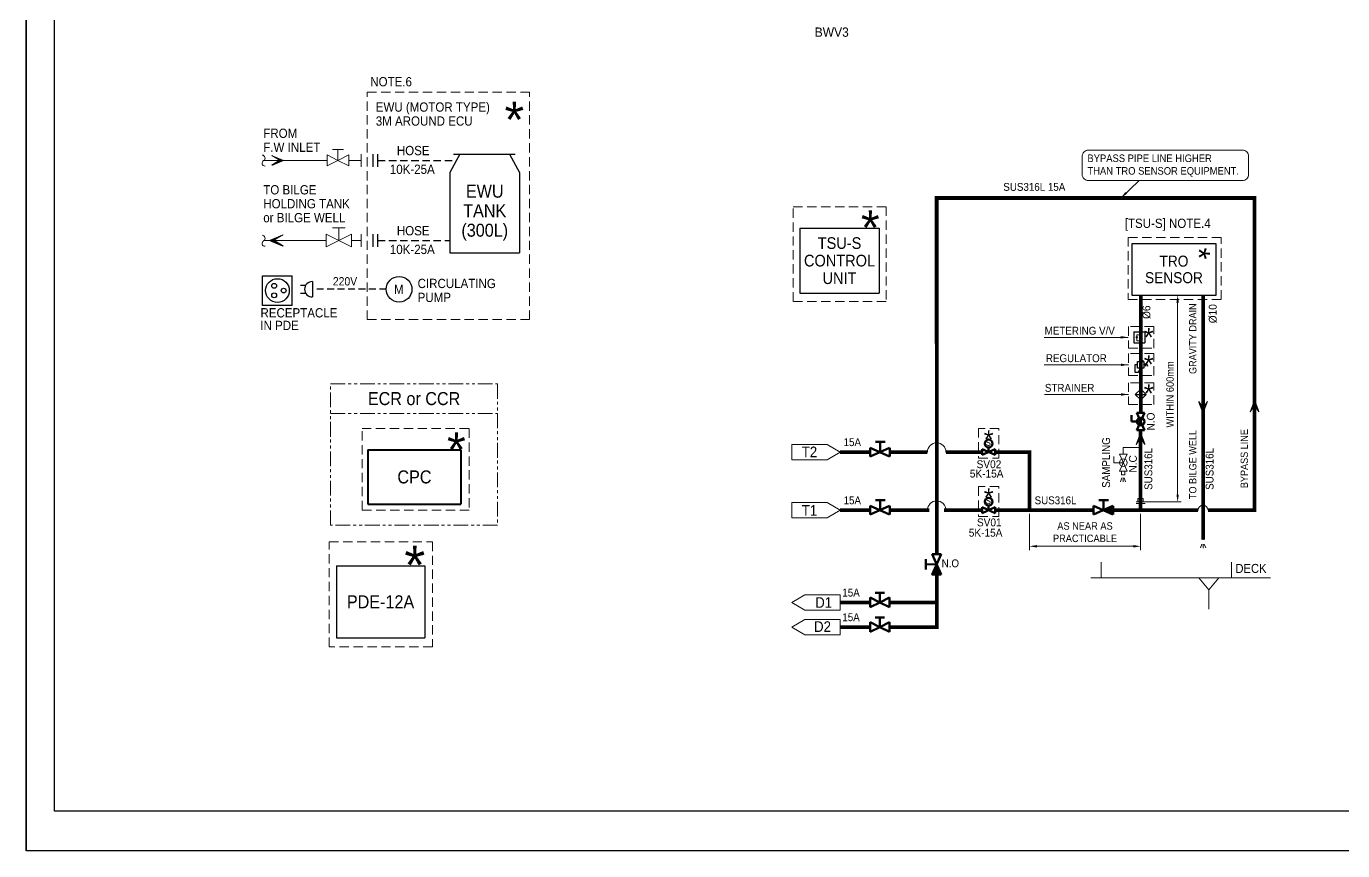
# Model space of a CAD drawing. Extents: x -553847 to 4496999, y 514150 to 878882.
# Drawn here: x 4364381 to 4399829, y 514150 to 536341 of the extents above; entities that cross this region are included whole.
import ezdxf

# ---------------------------------------------------------------- set-up
doc = ezdxf.new("R2010")
doc.units = 0
doc.header["$LTSCALE"] = 25
doc.header["$MEASUREMENT"] = 0
doc.header["$PDMODE"] = 3
doc.header["$PDSIZE"] = -7
for name, pattern in [('_DASH', [0.6, 0.4, -0.2]), ('ACAD_ISO03W100', [30, 12, -18]), ('DASHED', [0.75, 0.5, -0.25]), ('DASHED2', [0.375, 0.25, -0.125]), ('HIDDEN', [0.375, 0.25, -0.125]), ('PHANTOM2', [31.75, 15.875, -3.175, 3.175, -3.175, 3.175, -3.175])]:
    doc.linetypes.add(name, pattern=pattern)
doc.layers.get('0').update_dxf_attribs({"linetype": 'CONTINUOUS', "lineweight": 9})
doc.layers.get('DEFPOINTS').update_dxf_attribs({"linetype": 'CONTINUOUS'})
doc.layers.add('0.1 Defpoints', color=7, linetype='CONTINUOUS', plot=False)
doc.layers.add('0.2 Dwg sheet', color=7, linetype='CONTINUOUS')
doc.layers.add('0.3 Text', color=7, linetype='CONTINUOUS')
for name, color, linetype, lineweight in [('0.4 Maker scope box', 3, 'HIDDEN', 9), ('0.5 Dim', 1, 'CONTINUOUS', 9), ('1.1 Y_Pipe', 7, 'CONTINUOUS', 13), ('1.5 M_Equip', 4, 'CONTINUOUS', 30), ('1.6 M_Cable', 2, 'CONTINUOUS', 25), ('1.9 Arrow', 1, 'CONTINUOUS', 9)]:
    doc.layers.add(name, color=color, linetype=linetype, lineweight=lineweight)
doc.layers.add('2.1 Valve open', color=7, linetype='CONTINUOUS', lineweight=50, true_color=0x1b21e4)
doc.layers.add('2.3 TSU sampling line', color=7, linetype='DASHED2', true_color=0xf4541a)
doc.styles.add('ARIAL', font='arial.ttf')
doc.styles.get("Standard").update_dxf_attribs({"font": '', "width": 0.95, "height": 250})
doc.styles.get('Standard').set_extended_font_data('Gulim')
doc.dimstyles.new('TC50', dxfattribs={"dimtxt": 250, "dimasz": 200, "dimexe": 100, "dimexo": 100, "dimgap": 100, "dimtad": 1, "dimtoh": 1, "dimdec": 0, "dimrnd": 0.0005, "dimzin": 9, "dimdsep": 46, "dimtxsty": 'Standard', "dimcen": -3.5, "dimclrd": 1, "dimclre": 1, "dimazin": 2, "dimtfac": 0.6, "dimtdec": 0, "dimtmove": 0, "dimatfit": 3, "dimfxl": 4, "dimtolj": 1, "dimlwd": 15, "dimlwe": 15, "dimarcsym": 0})
pattern_1 = [(13.885806738, (4366117.364324, 479114.872523), (-0.00395095011, 0.015982025189), [])]
pattern_2 = [(135, (4725684.18578, 399016.35508), (-0.078326218152, -0.078326218152), [])]

# ---------------------------------------------------------------- blocks, each defined once
blk = doc.blocks.new('양식 51-Q-02-08')
at = {"layer": '0.1 Defpoints'}
blk.add_lwpolyline([(-2677005, 1033560), (-2613196, 1033560), (-2613196, 988132), (-2677005, 988132)], close=True, dxfattribs=at)
at = {"layer": '0.2 Dwg sheet'}
blk.add_lwpolyline([(-2613953, 989196), (-2676245, 989196), (-2676245, 1032800), (-2613953, 1032800)], close=True, dxfattribs=at)
blk = doc.blocks.new('*D235')
at = {"color": 1, "linetype": 'ByBlock', "lineweight": 15, "ltscale": 30, "transparency": 16777216}
for p, q in [((4391393, 523215), (4391393, 522244)), ((4394388, 523215), (4394388, 522244)), ((4394188, 522344), (4391593, 522344))]:
    blk.add_line(p, q, dxfattribs=at)
at = {"color": 1, "linetype": 'Continuous', "ltscale": 30, "transparency": 16777216}
for points in [[(4391593, 522377), (4391593, 522311), (4391393, 522344)], [(4394188, 522377), (4394188, 522311), (4394388, 522344)]]:
    blk.add_solid(points, dxfattribs=at)
at = {"layer": 'DEFPOINTS', "color": 0, "linetype": 'Continuous', "ltscale": 30, "transparency": 16777216}
for p in [(4391393, 523315), (4394388, 523315), (4391393, 522344)]:
    blk.add_point(p, dxfattribs=at)
at = {"color": 0, "linetype": 'Continuous', "ltscale": 30, "transparency": 16777216, "insert": (4392890, 522723), "char_height": 250, "attachment_point": 5}
blk.add_mtext('\\A1;{\\H0.8x;AS NEAR AS  \\PPRACTICABLE}', dxfattribs=at)
blk = doc.blocks.new('*D236')
at = {"color": 1, "linetype": 'ByBlock', "lineweight": 15, "ltscale": 30, "transparency": 16777216}
for p, q in [((4395385, 523738), (4395385, 528902)), ((4395485, 529102), (4395485, 529102))]:
    blk.add_line(p, q, dxfattribs=at)
at = {"color": 1, "linetype": 'Continuous', "ltscale": 30, "transparency": 16777216}
for points in [[(4395351, 528902), (4395418, 528902), (4395385, 529102)], [(4395351, 523738), (4395418, 523738), (4395385, 523538)]]:
    blk.add_solid(points, dxfattribs=at)
at = {"layer": 'DEFPOINTS', "color": 0, "linetype": 'Continuous', "ltscale": 30, "transparency": 16777216}
for p in [(4395385, 529102), (4395385, 529102), (4395385, 523538)]:
    blk.add_point(p, dxfattribs=at)
at = {"color": 0, "linetype": 'Continuous', "ltscale": 30, "transparency": 16777216, "insert": (4395181, 526431), "char_height": 250, "attachment_point": 5, "rotation": 90}
blk.add_mtext('\\A1;{\\H0.8x;WITHIN 600mm}', dxfattribs=at)

msp = doc.modelspace()

# ---------------------------------------------------------------- hatches: boundary and pattern name
at = {"layer": '0.5 Dim'}
h = msp.add_hatch(dxfattribs=at)
h.set_pattern_fill('ANSI31', color=256, scale=0.005185, angle=328.88581)
h.set_pattern_definition(pattern_1)
h.paths.add_polyline_path([(4394412, 527945.4), (4394438.9, 527935.5), (4394414.8, 527950.1)])
h = msp.add_hatch(dxfattribs=at)
h.set_pattern_fill('ANSI31', color=256, scale=0.005185, angle=328.88581)
h.set_pattern_definition(pattern_1)
h.paths.add_polyline_path([(4394417.6, 527954.7), (4394438.9, 527935.5), (4394414.8, 527950.1)])
at = {"layer": '0.5 Dim', "linetype": 'Continuous', "ltscale": 30}
h = msp.add_hatch(dxfattribs=at)
h.set_pattern_fill('ANSI31', color=256, angle=90)
h.set_pattern_definition([(135, (4381915.17488, 1972726.6564), (-0.088388347648, -0.088388347648), [])])
h.paths.add_polyline_path([(4395952.3, 526240.6), (4396069.6, 526059.3), (4396186.9, 526240.6), (4396069.6, 525933.6)])
h = msp.add_hatch(dxfattribs=at)
h.set_pattern_fill('ANSI31', color=256, angle=90)
h.set_pattern_definition([(135, (4383301.96936, 1973060.36957), (-0.088388347648, -0.088388347648), [])])
h.paths.add_polyline_path([(4397339.1, 525960.4), (4397456.4, 526141.7), (4397573.7, 525960.4), (4397456.4, 526267.4)])
h = msp.add_hatch(dxfattribs=at)
h.set_pattern_fill('ANSI31', color=256, angle=90)
h.set_pattern_definition([(135, (4380233.16393, 1972181.44354), (-0.088388347648, -0.088388347648), [])])
h.paths.add_polyline_path([(4394270.3, 525081.5), (4394387.6, 525262.8), (4394504.9, 525081.5), (4394387.6, 525388.4)])
at = {"layer": '1.1 Y_Pipe'}
msp.add_hatch(color=256, dxfattribs=at).paths.add_polyline_path([(4393386.5, 523315.1), (4393647.2, 523430.9), (4393647.2, 523199.4)])
h = msp.add_hatch(dxfattribs=at)
h.set_pattern_fill('ANSI31', color=256, scale=0.88616, angle=90)
h.set_pattern_definition([(135, (4725684.18578, 399016.35508), (-0.078326218152, -0.078326218152), [])])
h.paths.add_polyline_path([(4388896.8, 521858.5), (4389019.5, 521584.5), (4388775.8, 521583.7)])
at = {"layer": '1.5 M_Equip'}
h = msp.add_hatch(color=256, dxfattribs=at)
h.paths.add_polyline_path([(4394391.5, 527320), (4394401.9, 527282.5), (4394380.9, 527282.6)])
h.paths.add_polyline_path([(4394380.8, 527175.9), (4394401.8, 527175.9), (4394391.3, 527138.4)])
at = {"layer": '1.9 Arrow'}
h = msp.add_hatch(dxfattribs=at)
h.set_pattern_fill('ANSI31', color=1, scale=0.459104, angle=-180, style=0)
h.set_pattern_definition([(225, (4695849.47435, 926495.5136), (0.0405794473345, -0.0405794473345), [])])
h.paths.add_polyline_path([(4370988.3, 532861.9), (4371202.4, 532732), (4370988.3, 532602.1), (4371299.8, 532732)])
h = msp.add_hatch(dxfattribs=at)
h.set_pattern_fill('ANSI31', color=1, scale=0.542545, style=0)
h.set_pattern_definition([(315, (3987397.6862, 995907.19847), (-0.0479546550996, -0.0479546550996), [])])
h.paths.add_polyline_path([(4371301.6, 530731.7), (4371048.5, 530578.2), (4371301.6, 530424.7), (4370933.5, 530578.2)])
at = {"layer": '2.1 Valve open'}
msp.add_hatch(color=256, dxfattribs=at).paths.add_polyline_path([(4393386.5, 523315.1), (4393647.2, 523430.9), (4393647.2, 523199.4)])
msp.add_hatch(color=256, dxfattribs=at).paths.add_polyline_path([(4393386.5, 523315.1), (4393647.2, 523430.9), (4393647.2, 523199.4)])
h = msp.add_hatch(dxfattribs=at)
h.set_pattern_fill('ANSI31', color=256, scale=0.88616, angle=90)
h.set_pattern_definition(pattern_2)
h.paths.add_polyline_path([(4388896.8, 521858.5), (4389019.5, 521584.5), (4388775.8, 521583.7)])
h = msp.add_hatch(dxfattribs=at)
h.set_pattern_fill('ANSI31', color=256, scale=0.88616, angle=90)
h.set_pattern_definition(pattern_2)
h.paths.add_polyline_path([(4388896.8, 521858.5), (4389019.5, 521584.5), (4388775.8, 521583.7)])

# ---------------------------------------------------------------- linework, layer by layer
at = {"color": 1, "linetype": 'Continuous', "lineweight": 15, "ltscale": 30}
for p, q in [((4394391.5, 529102.1), (4395484.7, 529102.1)), ((4394387.6, 523537.6), (4395480.8, 523537.6))]:
    msp.add_line(p, q, dxfattribs=at)
at = {"layer": '0.1 Defpoints', "color": 4, "linetype": 'ByBlock'}
msp.add_lwpolyline([(4364381.2, 514150.1), (4428190.1, 514150.1), (4428190.1, 559578), (4364381.2, 559578)], close=True, dxfattribs=at)
at = {"layer": '0.3 Text'}
for p, q in [((4394205.9, 528116.1, 0), (4394205.9, 527822, 0)), ((4394205.9, 528116.1, 0), (4394500, 528116.1, 0)), ((4394205.9, 527822, 0), (4394500, 527822, 0)), ((4394500, 528116.1, 0), (4394500, 527822, 0)), ((4394244.8, 526431.1), (4394391.5, 526577.7)), ((4394391.5, 526284.4), (4394244.8, 526431.1)), ((4394538.1, 526431.1), (4394391.5, 526577.7)), ((4394391.5, 526284.4), (4394538.1, 526431.1))]:
    msp.add_line(p, q, dxfattribs=at)
at = {"layer": '0.3 Text', "linetype": 'ACAD_ISO03W100'}
msp.add_line((4394244.8, 526431.1), (4394538.1, 526431.1), dxfattribs=at)
at = {"layer": '0.4 Maker scope box', "linetype": 'DASHED', "lineweight": 15, "ltscale": 20}
msp.add_line((4377934.9, 528445.5), (4377934.9, 534566.4), dxfattribs=at)
msp.add_lwpolyline([(4377934.9, 528445.5), (4373560.3, 528445.5), (4373560.3, 534566.4), (4377934.9, 534566.4)], dxfattribs=at)
at = {"layer": '0.4 Maker scope box', "linetype": 'DASHED', "lineweight": 15, "ltscale": 20, "elevation": 0}
for points in [[(4385034.1, 531486.2), (4387536.1, 531486.2), (4387536.1, 528937.4), (4385034.1, 528937.4)], [(4394060.7, 527675.3), (4394739.1, 527675.3), (4394739.1, 528260.4), (4394060.7, 528260.4)], [(4394060.7, 526944.9), (4394739.1, 526944.9), (4394739.1, 527530), (4394060.7, 527530)], [(4394060.7, 526163.4), (4394739.1, 526163.4), (4394739.1, 526748.5), (4394060.7, 526748.5)], [(4390573.2, 525518.3), (4390020.9, 525518.3), (4390020.9, 524714.2), (4390573.2, 524714.2)], [(4390573.2, 523952.2), (4390020.9, 523952.2), (4390020.9, 523148.1), (4390573.2, 523148.1)]]:
    msp.add_lwpolyline(points, close=True, dxfattribs=at)
at = {"layer": '0.4 Maker scope box', "linetype": 'DASHED', "lineweight": 15, "ltscale": 20}
for points in [[(4394051.7, 528988.5), (4396557.3, 528988.5), (4396557.3, 530660.7), (4394051.7, 530660.7)], [(4376304.4, 523318.1), (4373420.8, 523318.1), (4373420.8, 525514.1), (4376304.4, 525514.1)], [(4372536.1, 522466.1), (4375316.1, 522466.1), (4375316.1, 519634.1), (4372536.1, 519634.1)]]:
    msp.add_lwpolyline(points, close=True, dxfattribs=at)
at = {"layer": '0.5 Dim'}
for p, q in [((4394285.9, 527946.9, 0), (4394260.7, 527981.4, 0)), ((4394391.5, 528035.6, 0), (4394285.9, 528035.6, 0)), ((4394285.9, 528035.6, 0), (4394285.9, 527991.7, 0)), ((4394285.9, 527946.9, 0), (4394311.2, 527981.4, 0)), ((4394285.9, 527946.9, 0), (4394285.9, 527873.1, 0)), ((4394391.5, 527873.1, 0), (4394285.9, 527873.1, 0)), ((4394367.2, 527978.6, 0), (4394414.8, 527950.1, 0)), ((4394391.5, 528116.1, 0), (4394391.5, 527822, 0)), ((4394412, 527945.4, 0), (4394414.8, 527950.1, 0)), ((4394417.6, 527954.7, 0), (4394414.8, 527950.1, 0))]:
    msp.add_line(p, q, dxfattribs=at)
at = {"layer": '0.5 Dim', "color": 3, "linetype": 'Continuous', "ltscale": 30}
msp.add_lwpolyline([(4392984.2, 533012.1), (4397125.4, 533012.1, -0.4142136), (4397295, 532842.5), (4397295, 532359.1, -0.4142136), (4397125.4, 532189.5), (4392984.2, 532189.5, -0.4142136), (4392814.6, 532359.1), (4392814.6, 532842.5, -0.4142136)], format="xyb", close=True, dxfattribs=at)
at = {"layer": '0.5 Dim', "linetype": 'Continuous', "ltscale": 30}
for points in [[(4395952.3, 526240.6), (4396069.6, 525933.6), (4396186.9, 526240.6), (4396069.6, 526059.3)], [(4397339.1, 525960.4), (4397456.4, 526267.4), (4397573.7, 525960.4), (4397456.4, 526141.7)], [(4394270.3, 525081.5), (4394387.6, 525388.4), (4394504.9, 525081.5), (4394387.6, 525262.8)]]:
    msp.add_lwpolyline(points, close=True, dxfattribs=at)
at = {"layer": '0.5 Dim'}
for centre, radius in [((4394285.9, 527975, 0), 16.8), ((4394391.5, 528035.6, 0), 8.99), ((4394391.5, 527873.1, 0), 8.99)]:
    msp.add_circle(centre, radius, dxfattribs=at)
for centre, start, end in [((4394335.6, 527962.1, 0), 328.03861, 31.96139), ((4394447.3, 527962.1, 0), 148.03861, 211.96139)]:
    msp.add_arc(centre, 51.3, start, end, dxfattribs=at)
at = {"layer": '1.1 Y_Pipe'}
for p, q in [((4372478.6, 532585.9), (4372478.6, 532880.2)), ((4372478.6, 532880.2), (4372772.9, 532733.1)), ((4372625.7, 533027.4), (4372920, 533027.4)), ((4372772.9, 532733.1), (4372772.9, 533027.4)), ((4372772.9, 532733.1), (4373067.2, 532880.2)), ((4373067.2, 532585.9), (4373067.2, 532880.2)), ((4373394.8, 532562.2), (4373394.8, 532903.9)), ((4372478.6, 532733.1), (4370778.6, 532733.1)), ((4372772.9, 532733.1), (4372478.6, 532585.9)), ((4372772.9, 532733.1), (4373067.2, 532585.9)), ((4372458.2, 530403.8), (4372458.2, 530745.5)), ((4372458.2, 530745.5), (4372799.9, 530574.7)), ((4372629, 530916.4), (4372970.7, 530916.4)), ((4372799.9, 530574.7), (4372799.9, 530916.4)), ((4372799.9, 530574.7), (4373141.6, 530745.5)), ((4373141.6, 530403.8), (4373141.6, 530745.5)), ((4373394.8, 530403.8), (4373394.8, 530745.5)), ((4372458.2, 530574.7), (4370781.1, 530574.7)), ((4372799.9, 530574.7), (4372458.2, 530403.8)), ((4372799.9, 530574.7), (4373141.6, 530403.8)), ((4394391.5, 528116.1, 0), (4394391.5, 529102.1)), ((4396069.6, 522518.7), (4396069.6, 529102.1)), ((4394391.5, 527822, 0), (4394391.5, 526577.7)), ((4394138.3, 525701.2), (4394138.3, 525870.7)), ((4394391.5, 525701.2), (4394138.3, 525701.2)), ((4394288.9, 525470.2), (4394494.1, 525932.3)), ((4394288.9, 525932.3), (4394494.1, 525470.2)), ((4394288.9, 525932.3), (4394494.1, 525932.3)), ((4394494.1, 525470.2), (4394288.9, 525470.2)), ((4394387.6, 525470.2), (4394387.6, 523626.2)), ((4384999.1, 525088.1), (4385950, 525088.1)), ((4384999.1, 525088.1), (4384999.1, 524674.3)), ((4386292.9, 524881.2), (4385950, 525088.1)), ((4387105.6, 524996.9), (4387105.6, 524765.4)), ((4387105.6, 524765.4), (4387627, 524996.9)), ((4387627, 524765.4), (4387105.6, 524996.9)), ((4387506, 525155.8), (4387245.3, 525155.8)), ((4387371, 524881.2), (4387371, 525155.8)), ((4387631.7, 524996.9), (4387631.7, 524765.4)), ((4393921.7, 524825.3, 0), (4393921.7, 524999.2, 0)), ((4393921.7, 524999.2, 0), (4394387.6, 524999.2)), ((4384999.1, 524674.3), (4385950, 524674.3)), ((4386292.9, 524881.2), (4385950, 524674.3)), ((4386292.9, 524881.2), (4387105.6, 524881.2)), ((4387361.6, 524883.3), (4387380.3, 524883.3)), ((4387631.7, 524881.2), (4388646.8, 524881.2)), ((4389146.8, 524881.2), (4390118.1, 524881.2)), ((4390470.8, 524881.2), (4391393.1, 524881.2)), ((4391393.1, 523315.1), (4391393.1, 524881.2)), ((4393668.5, 524594.2, 0), (4393668.5, 524763.7, 0)), ((4393819.1, 524363.1, 0), (4394024.3, 524825.3, 0)), ((4393819.1, 524825.3, 0), (4394024.3, 524363.1, 0)), ((4393819.1, 524825.3, 0), (4394024.3, 524825.3, 0)), ((4393921.7, 524594.2, 0), (4393668.5, 524594.2, 0)), ((4394024.3, 524363.1, 0), (4393819.1, 524363.1, 0)), ((4393884.3, 524189.6, 0), (4393848.9, 524074.8, 0)), ((4393915.4, 524189.6, 0), (4393915.4, 524074.8, 0)), ((4393946.5, 524189.6, 0), (4393981.9, 524074.8, 0)), ((4387506, 523589.7), (4387245.3, 523589.7)), ((4387371, 523315.1), (4387371, 523589.7)), ((4393521.5, 523589.7), (4393260.8, 523589.7)), ((4393386.5, 523315.1), (4393386.5, 523589.7)), ((4394316.9, 523537.6), (4394316.9, 523626.2)), ((4394458.3, 523626.2), (4394316.9, 523626.2)), ((4394458.3, 523537.6), (4394458.3, 523626.2)), ((4384999.1, 523522), (4385950, 523522)), ((4384999.1, 523522), (4384999.1, 523108.2)), ((4386292.9, 523315.1), (4385950, 523522)), ((4386292.9, 523315.1), (4385950, 523108.2)), ((4386292.9, 523315.1), (4387105.6, 523315.1)), ((4387105.6, 523430.9), (4387105.6, 523199.4)), ((4387105.6, 523199.4), (4387627, 523430.9)), ((4387627, 523199.4), (4387105.6, 523430.9)), ((4387361.6, 523317.2), (4387380.3, 523317.2)), ((4387631.7, 523430.9), (4387631.7, 523199.4)), ((4387631.7, 523315.1), (4388646.8, 523315.1)), ((4389146.8, 523315.1), (4390118.1, 523315.1)), ((4390470.8, 523315.1), (4393121.1, 523315.1)), ((4393121.1, 523430.9), (4393121.1, 523199.4)), ((4393121.1, 523199.4), (4393642.5, 523430.9)), ((4393642.5, 523199.4), (4393121.1, 523430.9)), ((4393377.2, 523317.2), (4393395.8, 523317.2)), ((4393647.2, 523430.9), (4393647.2, 523199.4)), ((4395936.6, 523315.1), (4393647.2, 523315.1)), ((4394511.7, 523537.6), (4394263.5, 523537.6)), ((4394511.7, 523497.3), (4394263.5, 523497.3)), ((4394387.6, 523497.3), (4394387.6, 523315.1)), ((4384999.1, 523108.2), (4385950, 523108.2)), ((4396038.3, 522403.8), (4395997, 522299.5)), ((4396069.6, 522404.2), (4396069.6, 522294.4)), ((4396100.9, 522403.8), (4396142.2, 522299.5)), ((4388607.2, 521994.8), (4388608.1, 521720.3)), ((4388896.8, 521858.5), (4388607.7, 521857.6)), ((4389019.5, 521584.5), (4388774, 522132.5)), ((4388774, 522132.5), (4389017.4, 522132.5)), ((4389017.4, 522132.5), (4388775.8, 521583.7)), ((4393328.1, 521917), (4393328.1, 521497.6)), ((4396834.5, 521917), (4396834.5, 521497.6)), ((4389019.5, 521584.5), (4388775.8, 521583.7)), ((4397886.9, 521497.6), (4393045.2, 521497.6)), ((4395958.6, 521497.6), (4396226.1, 521172.9)), ((4396493.5, 521497.6), (4396226.1, 521172.9)), ((4387235.4, 521091.2), (4387495.1, 521091.2)), ((4387365.3, 520831.6), (4387365.3, 521091.2)), ((4396226.1, 521172.9), (4396226.1, 520652.4)), ((4384999.1, 520831.6), (4385341.9, 521038.5)), ((4384999.1, 520831.6), (4385341.9, 520624.7)), ((4386292.9, 521038.5), (4385341.9, 521038.5)), ((4386292.9, 521038.5), (4386292.9, 520624.7)), ((4387105.6, 520701.7), (4387105.6, 520961.4)), ((4387105.6, 520961.4), (4387365.3, 520831.6)), ((4387365.3, 520831.6), (4387105.6, 520701.7)), ((4387365.3, 520831.6), (4387625, 520961.4)), ((4387365.3, 520831.6), (4387365.3, 520831.6)), ((4387365.3, 520831.6), (4387625, 520701.7)), ((4387625, 520701.7), (4387625, 520961.4)), ((4384999.1, 520168.4), (4385341.9, 520375.3)), ((4386292.9, 520624.7), (4385341.9, 520624.7)), ((4386292.9, 520375.3), (4385341.9, 520375.3)), ((4386292.9, 520375.3), (4386292.9, 519961.5)), ((4387235.4, 520428), (4387495.1, 520428)), ((4387365.3, 520168.4), (4387365.3, 520428)), ((4384999.1, 520168.4), (4385341.9, 519961.5)), ((4387105.6, 520038.5), (4387105.6, 520298.2)), ((4387105.6, 520298.2), (4387365.3, 520168.4)), ((4387365.3, 520168.4), (4387105.6, 520038.5)), ((4387365.3, 520168.4), (4387625, 520298.2)), ((4387365.3, 520168.4), (4387365.3, 520168.4)), ((4387365.3, 520168.4), (4387625, 520038.5)), ((4387625, 520038.5), (4387625, 520298.2)), ((4386292.9, 519961.5), (4385341.9, 519961.5))]:
    msp.add_line(p, q, dxfattribs=at)
at = {"layer": '1.1 Y_Pipe', "linetype": 'Continuous', "lineweight": 0, "ltscale": 30}
for p, q in [((4373067.2, 532733.1), (4373394.8, 532733.1)), ((4373142.8, 530574.7), (4373394.8, 530574.7))]:
    msp.add_line(p, q, dxfattribs=at)
at = {"layer": '1.1 Y_Pipe', "linetype": 'ByBlock', "ltscale": 3}
for p, q in [((4397319.6, 531719.9), (4388896.8, 531719.9)), ((4396202.6, 523315.1), (4397456.4, 523315.1)), ((4388897.6, 521584.1), (4388897.6, 520168.4)), ((4387105.6, 520831.6), (4386292.9, 520831.6)), ((4388897.6, 520831.6), (4387625.9, 520831.6)), ((4386292.9, 520168.4), (4387105.6, 520168.4)), ((4387625.9, 520168.4), (4388897.6, 520168.4))]:
    msp.add_line(p, q, dxfattribs=at)
at = {"layer": '1.1 Y_Pipe', "linetype": 'Continuous', "ltscale": 30}
for p, q in [((4388896.8, 522132.5), (4388896.8, 531719.9)), ((4397319.6, 531719.9), (4397456.4, 531719.9)), ((4397456.4, 523315.1), (4397456.4, 531719.9))]:
    msp.add_line(p, q, dxfattribs=at)
at = {"layer": '1.1 Y_Pipe', "color": 1}
for p in [(4394412, 527945.4, 0), (4394417.6, 527954.7, 0)]:
    msp.add_line(p, (4394438.9, 527935.5, 0), dxfattribs=at)
at = {"layer": '1.1 Y_Pipe', "lineweight": -3, "ltscale": 100}
msp.add_line((4394391.5, 525932.3), (4394391.5, 526284.4), dxfattribs=at)
at = {"layer": '1.1 Y_Pipe', "color": 1, "linetype": 'PHANTOM2'}
msp.add_line((4372572.9, 525920.9), (4377072.6, 525920.9), dxfattribs=at)
at = {"layer": '1.1 Y_Pipe', "color": 0}
for p, q in [((4393868.7, 524363.1, 0), (4393868.7, 524269.8, 0)), ((4393962, 524363.1, 0), (4393962, 524269.8, 0)), ((4393868.7, 524269.8, 0), (4393962, 524269.8, 0))]:
    msp.add_line(p, q, dxfattribs=at)
at = {"layer": '1.1 Y_Pipe', "color": 1, "linetype": 'PHANTOM2'}
msp.add_lwpolyline([(4372572.9, 526713.3), (4377072.6, 526713.3), (4377072.6, 522913), (4372572.9, 522913)], close=True, dxfattribs=at)
at = {"layer": '1.1 Y_Pipe'}
for centre in [(4394391.5, 525701.2), (4393921.7, 524594.2, 0)]:
    msp.add_circle(centre, 104.2, dxfattribs=at)
for centre, radius, start, end in [((4370730.9, 532794.4), 79.2, 300, 90), ((4370810.1, 532657.2), 79.2, 120, 270), ((4370730.9, 530636), 79.2, 300, 90), ((4370810.1, 530498.8), 79.2, 120, 270), ((4396069.6, 523315.1), 133, 0, 180)]:
    msp.add_arc(centre, radius, start, end, dxfattribs=at)
at = {"layer": '1.1 Y_Pipe', "linetype": 'Continuous', "ltscale": 30}
for centre in [(4388896.8, 524881.2), (4388896.8, 523315.1)]:
    msp.add_arc(centre, 250, 0, 180, dxfattribs=at)
at = {"layer": '1.5 M_Equip', "color": 4}
for p, q in [((4373720.4, 532562.2), (4373720.4, 532903.9)), ((4373846.7, 532562.2), (4373846.7, 532903.9)), ((4376058.6, 532899.8), (4375786.7, 532407.2)), ((4375886.3, 532899.8), (4377548.8, 532899.8)), ((4377392.6, 532899.8), (4377664.5, 532407.2)), ((4375786.7, 532407.2), (4375786.7, 530244.6)), ((4377664.5, 532407.2), (4377664.5, 530244.6)), ((4373720.4, 530403.8), (4373720.4, 530745.5)), ((4373846.7, 530403.8), (4373846.7, 530745.5)), ((4375786.7, 530244.6), (4377664.5, 530244.6)), ((4390294.5, 524881.2), (4390294.5, 525004.7)), ((4390118.1, 524802.9), (4390118.1, 524959.5)), ((4390118.1, 524959.5), (4390470.8, 524802.9)), ((4390470.8, 524959.5), (4390118.1, 524802.9)), ((4390470.8, 524802.9), (4390470.8, 524959.5)), ((4390118.1, 523236.8), (4390118.1, 523393.4)), ((4390118.1, 523393.4), (4390470.8, 523236.8)), ((4390470.8, 523393.4), (4390118.1, 523236.8)), ((4390294.5, 523315.1), (4390294.5, 523438.6)), ((4390470.8, 523236.8), (4390470.8, 523393.4))]:
    msp.add_line(p, q, dxfattribs=at)
at = {"layer": '1.5 M_Equip', "color": 4, "linetype": '_DASH', "ltscale": 20}
for p, q in [((4373846.7, 532733.1), (4375966.6, 532733.1)), ((4373846.7, 530574.7), (4375786.7, 530574.7))]:
    msp.add_line(p, q, dxfattribs=at)
at = {"layer": '1.5 M_Equip'}
for p, q in [((4385208.3, 530905.1), (4385208.3, 529158.6)), ((4385208.3, 530905.1), (4387351.1, 530905.1)), ((4387351.1, 530905.1), (4387351.1, 529158.6)), ((4385208.3, 529158.6), (4387351.1, 529158.6)), ((4394234, 527229.4, 0), (4394233.8, 527027.4, 0)), ((4394308.1, 527229.3, 0), (4394234, 527229.4, 0)), ((4394326.4, 527027.3, 0), (4394391.3, 527138.4, 0)), ((4394391.3, 527138.4, 0), (4394380.8, 527175.9, 0)), ((4394401.8, 527175.9, 0), (4394380.8, 527175.9, 0)), ((4394391.5, 527320, 0), (4394380.9, 527282.6, 0)), ((4394401.9, 527282.5, 0), (4394380.9, 527282.6, 0)), ((4394391.5, 527320, 0), (4394391.3, 527138.4, 0)), ((4394401.8, 527175.9, 0), (4394391.3, 527138.4, 0)), ((4394401.9, 527282.5, 0), (4394391.5, 527320, 0)), ((4394448.3, 527357.5), (4394437.7, 527320)), ((4394458.7, 527320), (4394437.7, 527320)), ((4394458.7, 527320), (4394448.3, 527357.5)), ((4394474.7, 527229.2, 0), (4394503.8, 527261.1, 0)), ((4394503.8, 527261.1, 0), (4394522, 527194.3, 0)), ((4394522, 527194.3, 0), (4394548.3, 527261.1, 0)), ((4394548.3, 527261.1, 0), (4394576.6, 527193.2, 0)), ((4394233.8, 527027.4, 0), (4394326.4, 527027.3, 0)), ((4372729.7, 521820.4), (4372729.7, 519879.8)), ((4372729.7, 521820.4), (4375110.6, 521820.4)), ((4375110.6, 521820.4), (4375110.6, 519879.8)), ((4372729.7, 519879.8), (4375110.6, 519879.8))]:
    msp.add_line(p, q, dxfattribs=at)
at = {"layer": '1.5 M_Equip', "color": 6}
for p, q in [((4370743.4, 528827.7), (4370743.4, 529627.1)), ((4370743.4, 529627.1), (4371542.8, 529627.1)), ((4371542.8, 528827.7), (4371542.8, 529627.1)), ((4371542.8, 528827.7), (4370743.4, 528827.7))]:
    msp.add_line(p, q, dxfattribs=at)
at = {"layer": '1.5 M_Equip', "color": 4, "lineweight": 40}
for p, q in [((4373579.3, 524936.3), (4373579.3, 523481.1)), ((4373579.3, 524936.3), (4376085.7, 524936.3)), ((4376085.7, 524936.3), (4376085.7, 523481.1)), ((4373579.3, 523481.1), (4376085.7, 523481.1))]:
    msp.add_line(p, q, dxfattribs=at)
at = {"layer": '1.5 M_Equip', "color": 4}
msp.add_lwpolyline([(4396424, 530488.6), (4394147.1, 530488.6), (4394147.1, 529102.1), (4396424, 529102.1)], close=True, dxfattribs=at)
at = {"layer": '1.5 M_Equip', "elevation": 0}
msp.add_lwpolyline([(4394474.8, 527320), (4394474.6, 527138.4), (4394308, 527138.5), (4394308.1, 527320.1)], close=True, dxfattribs=at)
at = {"layer": '1.5 M_Equip', "color": 4}
for centre, radius in [((4374420.4, 529262.8), 345.7), ((4390294.5, 525109.5), 104.8), ((4390294.5, 523543.4), 104.8)]:
    msp.add_circle(centre, radius, dxfattribs=at)
at = {"layer": '1.5 M_Equip', "color": 6}
for centre, radius in [((4371143.1, 529227.4), 319.8), ((4371055.2, 529355.3), 64), ((4371311, 529227.4), 64), ((4371055.2, 529099.5), 64)]:
    msp.add_circle(centre, radius, dxfattribs=at)
at = {"layer": '1.6 M_Cable', "color": 2, "ltscale": 4}
for p, q in [((4371760.5, 529371.7), (4371906.8, 529371.7)), ((4372083.7, 529470.5), (4372083.7, 529055.1)), ((4371760.5, 529153.9), (4371906.8, 529153.9))]:
    msp.add_line(p, q, dxfattribs=at)
at = {"layer": '1.6 M_Cable', "color": 2, "linetype": 'DASHED2', "ltscale": 30}
msp.add_line((4374074.7, 529262.8), (4372083.7, 529262.8), dxfattribs=at)
at = {"layer": '1.6 M_Cable', "color": 2, "ltscale": 4}
msp.add_arc((4372083.7, 529262.8), 207.7, 90, 270, dxfattribs=at)
at = {"layer": '1.9 Arrow', "color": 1}
for p, q in [((4371219.7, 532732), (4370988.3, 532861.9)), ((4370988.3, 532861.9), (4371219.7, 532732)), ((4371301.6, 530731.7), (4371028.1, 530578.2))]:
    msp.add_line(p, q, dxfattribs=at)
at = {"layer": '2.1 Valve open'}
for p, q in [((4394138.3, 525701.2), (4394138.3, 525870.7)), ((4394138.3, 525701.2), (4394138.3, 525870.7)), ((4394391.5, 525701.2), (4394138.3, 525701.2)), ((4394391.5, 525701.2), (4394138.3, 525701.2)), ((4394288.9, 525470.2), (4394494.1, 525932.3)), ((4394288.9, 525932.3), (4394494.1, 525470.2)), ((4394288.9, 525932.3), (4394494.1, 525932.3)), ((4394288.9, 525470.2), (4394494.1, 525932.3)), ((4394288.9, 525932.3), (4394494.1, 525470.2)), ((4394288.9, 525932.3), (4394494.1, 525932.3)), ((4394494.1, 525470.2), (4394288.9, 525470.2)), ((4394494.1, 525470.2), (4394288.9, 525470.2)), ((4387105.6, 524996.9), (4387105.6, 524765.4)), ((4387105.6, 524765.4), (4387627, 524996.9)), ((4387627, 524765.4), (4387105.6, 524996.9)), ((4387506, 525155.8), (4387245.3, 525155.8)), ((4387371, 524881.2), (4387371, 525155.8)), ((4387631.7, 524996.9), (4387631.7, 524765.4)), ((4390294.5, 524881.2), (4390294.5, 525004.7)), ((4387361.6, 524883.3), (4387380.3, 524883.3)), ((4390118.1, 524802.9), (4390118.1, 524959.5)), ((4390118.1, 524959.5), (4390470.8, 524802.9)), ((4390470.8, 524959.5), (4390118.1, 524802.9)), ((4390470.8, 524802.9), (4390470.8, 524959.5)), ((4387506, 523589.7), (4387245.3, 523589.7)), ((4387371, 523315.1), (4387371, 523589.7)), ((4393521.5, 523589.7), (4393260.8, 523589.7)), ((4393521.5, 523589.7), (4393260.8, 523589.7)), ((4393386.5, 523315.1), (4393386.5, 523589.7)), ((4393386.5, 523315.1), (4393386.5, 523589.7)), ((4387105.6, 523430.9), (4387105.6, 523199.4)), ((4387105.6, 523199.4), (4387627, 523430.9)), ((4387627, 523199.4), (4387105.6, 523430.9)), ((4387631.7, 523430.9), (4387631.7, 523199.4)), ((4390118.1, 523236.8), (4390118.1, 523393.4)), ((4390118.1, 523393.4), (4390470.8, 523236.8)), ((4390470.8, 523393.4), (4390118.1, 523236.8)), ((4390294.5, 523315.1), (4390294.5, 523438.6)), ((4390470.8, 523236.8), (4390470.8, 523393.4)), ((4393121.1, 523430.9), (4393121.1, 523199.4)), ((4393121.1, 523199.4), (4393642.5, 523430.9)), ((4393642.5, 523199.4), (4393121.1, 523430.9)), ((4393121.1, 523430.9), (4393121.1, 523199.4)), ((4393121.1, 523199.4), (4393642.5, 523430.9)), ((4393642.5, 523199.4), (4393121.1, 523430.9)), ((4393647.2, 523430.9), (4393647.2, 523199.4)), ((4393647.2, 523430.9), (4393647.2, 523199.4)), ((4388607.2, 521994.8), (4388608.1, 521720.3)), ((4388607.2, 521994.8), (4388608.1, 521720.3)), ((4388896.8, 521858.5), (4388607.7, 521857.6)), ((4388896.8, 521858.5), (4388607.7, 521857.6)), ((4389019.5, 521584.5), (4388774, 522132.5)), ((4388774, 522132.5), (4389017.4, 522132.5)), ((4389019.5, 521584.5), (4388774, 522132.5)), ((4388774, 522132.5), (4389017.4, 522132.5)), ((4389017.4, 522132.5), (4388775.8, 521583.7)), ((4389017.4, 522132.5), (4388775.8, 521583.7)), ((4389019.5, 521584.5), (4388775.8, 521583.7)), ((4389019.5, 521584.5), (4388775.8, 521583.7)), ((4387235.4, 521091.2), (4387495.1, 521091.2)), ((4387365.3, 520831.6), (4387365.3, 521091.2)), ((4387105.6, 520701.7), (4387105.6, 520961.4)), ((4387105.6, 520961.4), (4387365.3, 520831.6)), ((4387365.3, 520831.6), (4387105.6, 520701.7)), ((4387365.3, 520831.6), (4387625, 520961.4)), ((4387365.3, 520831.6), (4387365.3, 520831.6)), ((4387365.3, 520831.6), (4387625, 520701.7)), ((4387625, 520701.7), (4387625, 520961.4)), ((4387235.4, 520428), (4387495.1, 520428)), ((4387365.3, 520168.4), (4387365.3, 520428)), ((4387105.6, 520038.5), (4387105.6, 520298.2)), ((4387105.6, 520298.2), (4387365.3, 520168.4)), ((4387365.3, 520168.4), (4387105.6, 520038.5)), ((4387365.3, 520168.4), (4387625, 520298.2)), ((4387365.3, 520168.4), (4387365.3, 520168.4)), ((4387365.3, 520168.4), (4387625, 520038.5)), ((4387625, 520038.5), (4387625, 520298.2))]:
    msp.add_line(p, q, dxfattribs=at)
for centre, radius in [((4394391.5, 525701.2), 104.2), ((4394391.5, 525701.2), 104.2), ((4390294.5, 525109.5), 104.8), ((4390294.5, 523543.4), 104.8)]:
    msp.add_circle(centre, radius, dxfattribs=at)
at = {"layer": '2.3 TSU sampling line', "linetype": 'Continuous', "lineweight": -3, "ltscale": 100, "const_width": 100}
for points in [[(4396202.6, 523315.1), (4397456.4, 523315.1), (4397456.4, 531719.9), (4388895.7, 531719.9), (4388896.8, 522132.5)], [(4396202.6, 523315.1), (4397456.4, 523315.1), (4397456.4, 531719.9), (4388895.7, 531719.9), (4388896.8, 522132.5)], [(4396069.6, 529102.1), (4396069.6, 522518.7)], [(4396069.6, 529102.1), (4396069.6, 522518.7)], [(4393647.2, 523315.1), (4394387.6, 523315.1), (4394387.6, 525470.2)], [(4393647.2, 523315.1), (4394387.6, 523315.1), (4394387.6, 525470.2)], [(4386292.9, 523315.1), (4387105.6, 523315.1)], [(4387631.7, 523315.1), (4388696.3, 523315.1)], [(4389097.3, 523315.1), (4390118.1, 523315.1)], [(4390470.8, 523315.1), (4393121.1, 523315.1)], [(4394387.6, 523315.1), (4395936.6, 523315.1)], [(4394387.6, 523315.1), (4395936.6, 523315.1)], [(4388896.8, 521584.1), (4388896.8, 520831.6), (4387625, 520831.6)], [(4387105.6, 520831.6), (4386292.9, 520831.6)]]:
    msp.add_lwpolyline(points, dxfattribs=at)
at = {"layer": '2.3 TSU sampling line', "linetype": 'Continuous', "lineweight": -3, "ltscale": 100, "const_width": 100, "elevation": 0}
msp.add_lwpolyline([(4394391.5, 525932.3), (4394391.5, 529102.1)], dxfattribs=at)
msp.add_lwpolyline([(4394391.5, 525932.3), (4394391.5, 529102.1)], dxfattribs=at)
at = {"layer": '2.3 TSU sampling line', "linetype": 'Continuous', "ltscale": 75, "const_width": 100}
for points in [[(4386292.9, 524881.2), (4387105.6, 524881.2)], [(4387631.7, 524881.2), (4388646.8, 524881.2)], [(4389146.8, 524881.2), (4390118.1, 524881.2)], [(4390470.8, 524881.2), (4391393.1, 524881.2), (4391393.1, 523315.1), (4393121.1, 523315.1)], [(4388897.6, 521584.1), (4388897.6, 520168.4), (4387625.9, 520168.4)], [(4387105.6, 520168.4), (4386292.9, 520168.4)]]:
    msp.add_lwpolyline(points, dxfattribs=at)

# ---------------------------------------------------------------- block references
at = {"color": 217, "linetype": 'Continuous', "true_color": 0x93278f}
msp.add_blockref('양식 51-Q-02-08', (7041386.2, -473982), dxfattribs=at)

# ---------------------------------------------------------------- texts
at = {"layer": '0.3 Text'}
for s, height, width, p in [('BWV3', 250, 0.99, (4385611.5, 536060.1)), ('SV02', 212, 0.98, (4389971.2, 524446.9)), ('5K-15A', 212, 0.98, (4389788, 524194.8)), ('SV01', 212, 0.98, (4389980.1, 522881.4)), ('5K-15A', 212, 0.98, (4389760.4, 522603.3)), ('N.O', 212, 0.95, (4389029.4, 521778.9)), ('DECK', 242.89, 0.95, (4396940.2, 521626.3))]:
    msp.add_text(s, height=height, dxfattribs=dict(at, width=width)).set_placement(p)
at = {"layer": '0.3 Text', "color": 3, "linetype": 'Continuous', "width": 0.95}
for s, p in [('NOTE.6', (4373643.3, 534725.3, 0)), ('[TSU-S] NOTE.4', (4393960.8, 530914.1))]:
    msp.add_text(s, height=250, dxfattribs=at).set_placement(p)
at = {"layer": '0.3 Text', "color": 0, "linetype": 'Continuous', "width": 0.95}
for s, height, p in [('HOSE', 250, (4374359, 532872.6)), ('10K-25A', 250, (4374170.4, 532369.2)), ('HOSE', 250, (4374359, 530714.2)), ('10K-25A', 250, (4374170.4, 530210.8)), ('220V', 225.36, (4372636, 529364.9)), ('M', 250, (4374282.3, 529134.9)), ('RECEPTACLE', 250, (4370686.6, 528504.4)), ('IN PDE ', 250, (4370683.2, 528164.9))]:
    msp.add_text(s, height=height, dxfattribs=at).set_placement(p)
at = {"layer": '0.3 Text', "linetype": 'Continuous', "width": 0.95}
for s, p in [('SUS316L 15A', (4390690.3, 531913.1)), ('METERING V/V', (4391804.6, 528041.2, 0)), ('REGULATOR', (4391836.7, 527301.5, 0)), ('STRAINER', (4391810.5, 526503.2)), ('SUS316L', (4391532.9, 523475.2))]:
    msp.add_text(s, height=212, dxfattribs=at).set_placement(p)
at = {"layer": '0.3 Text', "width": 0.98}
for s, p in [('Ø6', (4394648.8, 528464.3)), ('Ø10', (4396435.8, 528348.8)), ('N.O', (4394767.1, 525461.5)), ('N.C', (4394285.1, 524328.1, 0))]:
    msp.add_text(s, height=212, rotation=90, dxfattribs=at).set_placement(p)
at = {"layer": '0.3 Text', "lineweight": -3, "width": 0.95}
for s, p in [('GRAVITY DRAIN', (4395891.1, 526983.4)), ('TO BILGE WELL', (4395890.3, 523615)), ('BYPASS LINE', (4397276.9, 523910.2, -3249.4))]:
    msp.add_text(s, height=196.558, rotation=90, dxfattribs=at).set_placement(p)
at = {"layer": '0.3 Text', "color": 0, "width": 0.95}
for s, p in [('T2', (4385262.4, 524741.7)), ('T1', (4385262.5, 523168)), ('D1', (4385624.4, 520687.8)), ('D2', (4385593.7, 520038.6))]:
    msp.add_text(s, height=286.45, dxfattribs=at).set_placement(p)
at = {"layer": '0.3 Text', "linetype": 'ByBlock', "width": 0.95}
for p in [(4386389.2, 525041), (4386389.2, 523474.9), (4386355.3, 520991.4), (4386355.3, 520328.2)]:
    msp.add_text('15A', height=212, dxfattribs=at).set_placement(p)
at = {"layer": '0.3 Text', "linetype": 'Continuous', "width": 0.95}
for p in [(4394702.3, 523862.7), (4396351.7, 523862.7)]:
    msp.add_text('SUS316L', height=212, rotation=90, dxfattribs=at).set_placement(p)
at = {"layer": '0.3 Text', "color": 0, "insert": (4375866.5, 533978.8), "char_height": 250, "width": 4149.699, "attachment_point": 5, "line_spacing_factor": 0.9}
msp.add_mtext('\\pxql;EWU (MOTOR TYPE)\\P3M AROUND ECU ', dxfattribs=at)
at = {"layer": '0.3 Text', "color": 0, "linetype": 'Continuous', "char_height": 250, "attachment_point": 5, "line_spacing_factor": 0.9}
for s, insert, width in [('\\pxql;FROM \\PF.W INLET', (4371767.5, 533274.9), 2010.831), ('\\pxql;TO BILGE HOLDING TANK or BILGE WELL', (4372047.8, 531564.4), 2571.508), ('\\pxql;CIRCULATING\\PPUMP', (4376204.3, 529230.4), 2571.508)]:
    msp.add_mtext(s, dxfattribs=dict(at, insert=insert, width=width))
at = {"layer": '0.3 Text', "linetype": 'Continuous', "ltscale": 30, "insert": (4397912.9, 532891.7), "char_height": 203.817, "width": 4957.647, "attachment_point": 3}
msp.add_mtext('\\pxql;BYPASS PIPE LINE HIGHER \\PTHAN TRO SENSOR EQUIPMENT.', dxfattribs=at)
at = {"layer": '0.3 Text', "attachment_point": 5, "line_spacing_factor": 0.9}
for s, insert, char_height, width in [('\\pxqc;EWU \\PTANK\\P(300L)', (4376725.6, 531325.9), 350, 3911.813), ('\\pxqc;TSU-S\\PCONTROL \\PUNIT', (4386279.7, 530031.8), 315, 1928.537), ('TRO SENSOR', (4395285.6, 529795.4), 296.8, 2276.924), ('\\pxqc;ECR or CCR', (4374822.8, 526317.1), 350, 3911.813), ('\\pxqc;CPC ', (4374832.5, 524208.7), 350, 3911.813), ('\\pxqc;PDE-12A', (4373920.1, 520850.1), 350, 3911.813)]:
    msp.add_mtext(s, dxfattribs=dict(at, insert=insert, char_height=char_height, width=width))
at = {"layer": '0.3 Text', "insert": (4393351.7, 523917.9, 0), "char_height": 212, "attachment_point": 1, "rotation": 90}
msp.add_mtext('SAMPLING', dxfattribs=at)
at = {"layer": '0.4 Maker scope box', "style": 'ARIAL'}
for height, p in [(972, (4377258.2, 533343.4)), (489.4, (4394473, 527728.2)), (489.4, (4394473, 526997.8)), (489.4, (4394473, 526216.4, 0)), (489.4, (4390162.7, 524979)), (489.4, (4390162.7, 523412.9))]:
    msp.add_text('*', height=height, dxfattribs=at).set_placement(p)
at = {"layer": '0.4 Maker scope box', "linetype": 'DASHED', "lineweight": 15, "ltscale": 20, "style": 'ARIAL'}
for height, p in [(932.7, (4386855.1, 530455.3)), (932.7, (4375708.3, 524479.5)), (1036.3, (4374559.5, 521320.6))]:
    msp.add_text('*', height=height, dxfattribs=at).set_placement(p)
msp.add_text('*', height=594, rotation=270, dxfattribs=at).set_placement((4395658.1, 530386.2))
at = {"layer": '1.5 M_Equip', "color": 4, "width": 0.95}
for p in [(4390224.5, 525049.9), (4390224.5, 523483.9)]:
    msp.add_text('s', height=212, dxfattribs=at).set_placement(p)
at = {"layer": '2.1 Valve open', "width": 0.95}
for p in [(4390224.5, 525049.9), (4390224.5, 523483.9)]:
    msp.add_text('s', height=212, dxfattribs=at).set_placement(p)

# ---------------------------------------------------------------- dimensions: what is measured, and where the dimension line sits
at = {"color": 1, "linetype": 'Continuous', "ltscale": 30}
dim = msp.add_linear_dim(base=(4395384.7, 529102.1), p1=(4395384.7, 523537.6), p2=(4395384.7, 529102.1), angle=90, text='{\\H0.8x;WITHIN 600mm}', dimstyle='TC50', override={"dimtxt": 200, "dimtoh": 0, "dimarcsym": 1}, dxfattribs=at)
dim.commit()
dim.dimension.update_dxf_attribs({"geometry": '*D236', "text_midpoint": (4395384.7, 526431.1), "dimtype": 160})
dim = msp.add_linear_dim(base=(4391393.1, 522344.1), p1=(4394387.6, 523315.1), p2=(4391393.1, 523315.1), text='{\\H0.8x;AS NEAR AS  \\PPRACTICABLE}', dimstyle='TC50', override={"dimtxt": 200, "dimtoh": 0, "dimarcsym": 1}, dxfattribs=at)
dim.commit()
dim.dimension.update_dxf_attribs({"geometry": '*D235', "text_midpoint": (4392890.3, 522344.1), "dimtype": 160})

# ---------------------------------------------------------------- leaders
at = {"layer": '0.5 Dim', "color": 1, "linetype": 'Continuous', "ltscale": 30}
msp.add_leader([(4393854.5, 531719.9), (4394346.3, 532189.5)], dimstyle='TC50', override={"dimgap": 100, "dimtad": 0, "dimtoh": 0, "dimarcsym": 1}, dxfattribs=at)
at = {"layer": '0.5 Dim', "ltscale": 30}
for points in [[(4394054.7, 527969.1, 0), (4391790.6, 527969.1, 0)], [(4394057.7, 527229.3, 0), (4391793.6, 527229.3, 0)], [(4394060.7, 526431.1), (4391796.6, 526431.1)]]:
    msp.add_leader(points, dimstyle='TC50', override={"dimtoh": 0, "dimarcsym": 1}, dxfattribs=at)

doc.saveas('drawing.dxf')
